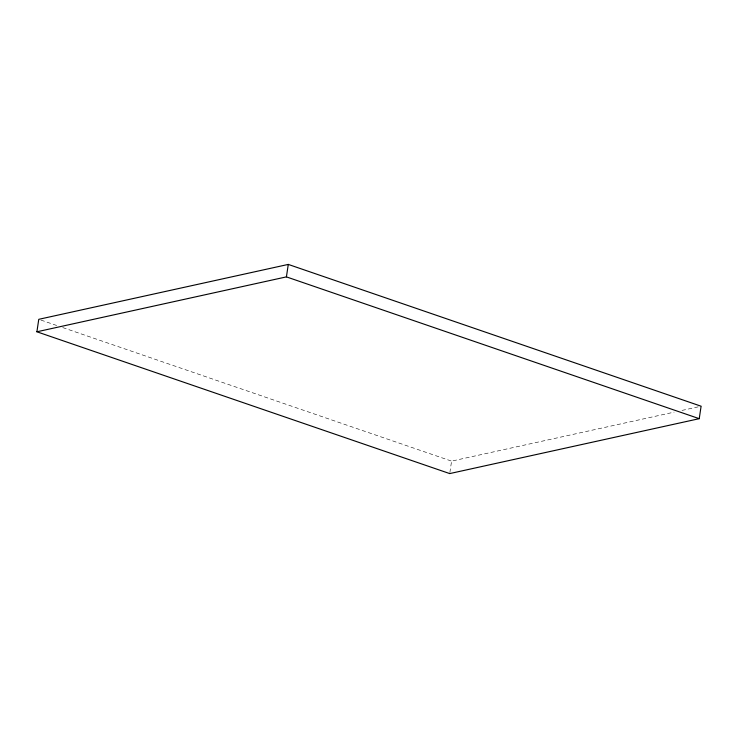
<?xml version="1.0" encoding="UTF-8"?>
<svg xmlns="http://www.w3.org/2000/svg" width="738" height="738" viewBox="0 0 738 738"><rect width="100%" height="100%" fill="white"/><g stroke="black" fill="none" stroke-linecap="round" stroke-linejoin="round"><path stroke-width="0.55" stroke-dasharray="3.69 2.77" d="M449.885 472.449L451.582 461.121L674.126 412.145M681.995 410.42L701.1 406.214M40.941 320.071L57.278 325.689M62.721 327.561L451.582 461.121"/><path stroke-width="1.11" d="M36.9 331.786L38.763 319.323L288.281 264.416L701.1 406.214L699.237 418.677L449.719 473.584L36.9 331.786L286.418 276.879L699.237 418.677M286.418 276.879L288.281 264.416"/></g></svg>
